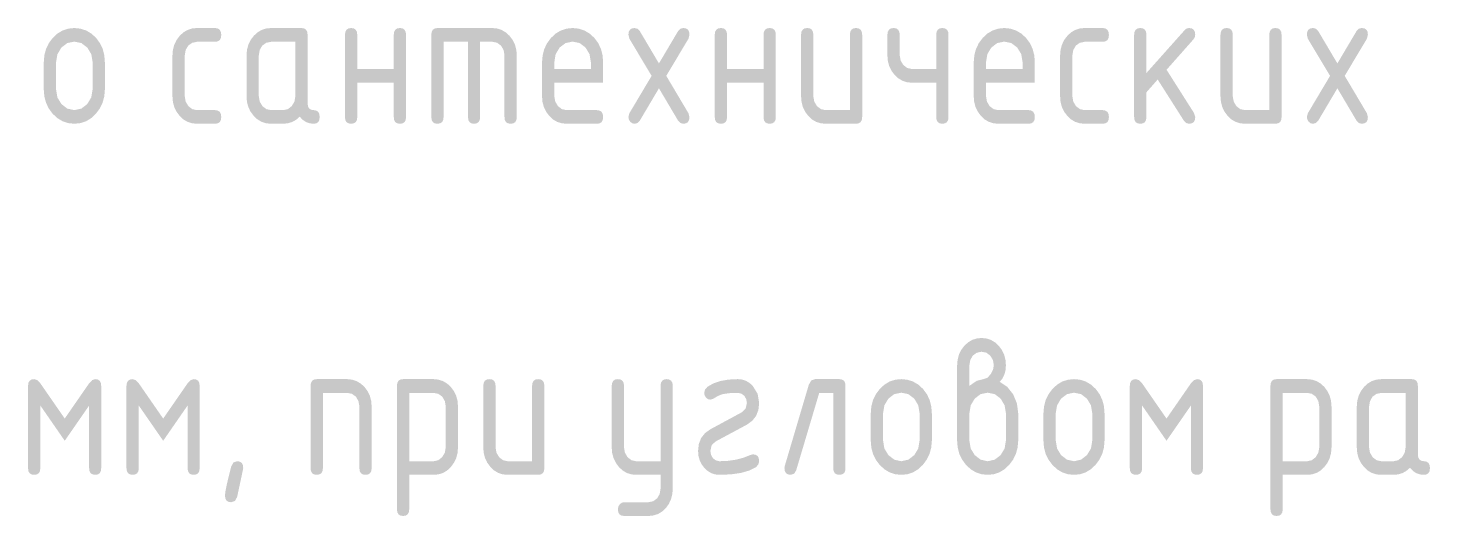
# Model space of a CAD drawing. Header units: millimetres. Extents: x -546 to 1681, y -650 to 1730.
# Drawn here: x 1078.76 to 1109.74, y 217.72 to 228.51 of the extents above; entities that cross this region are included whole.
import ezdxf

# ---------------------------------------------------------------- set-up
doc = ezdxf.new("R2010")
doc.units = ezdxf.units.MM

msp = doc.modelspace()

# ---------------------------------------------------------------- hatches: boundary and pattern name
h = msp.add_hatch(color=7)
h.paths.add_polyline_path([(1079.104, 227.151), (1079.104, 227.756), (1079.116, 227.909), (1079.153, 228.049), (1079.214, 228.177), (1079.301, 228.294), (1079.404, 228.391), (1079.519, 228.459), (1079.644, 228.5), (1079.779, 228.514), (1079.915, 228.5), (1080.04, 228.46), (1080.154, 228.392), (1080.258, 228.298), (1080.344, 228.181), (1080.406, 228.053), (1080.442, 227.911), (1080.454, 227.756), (1080.454, 227.151), (1080.441, 227.001), (1080.403, 226.862), (1080.341, 226.734), (1080.254, 226.617), (1080.152, 226.521), (1080.038, 226.452), (1079.913, 226.411), (1079.779, 226.397), (1079.644, 226.411), (1079.519, 226.452), (1079.404, 226.521), (1079.301, 226.617), (1079.214, 226.734), (1079.153, 226.862), (1079.116, 227.001)])
h.paths.add_polyline_path([(1080.183, 227.155), (1080.183, 227.76), (1080.154, 227.934), (1080.066, 228.082), (1079.935, 228.181), (1079.779, 228.214), (1079.623, 228.181), (1079.493, 228.082), (1079.405, 227.934), (1079.376, 227.76), (1079.376, 227.155), (1079.405, 226.978), (1079.493, 226.833), (1079.623, 226.732), (1079.779, 226.698), (1079.935, 226.732), (1080.066, 226.833), (1080.154, 226.98)])
h = msp.add_hatch(color=7)
h.dxf.hatch_style = 2
h.paths.add_polyline_path([(1082.22, 227.909), (1082.22, 227.003), (1082.24, 226.887), (1082.299, 226.787), (1082.386, 226.72), (1082.488, 226.698), (1082.891, 226.698), (1082.95, 226.688), (1082.993, 226.66), (1083.018, 226.612), (1083.027, 226.546), (1083.018, 226.479), (1082.993, 226.433), (1082.95, 226.406), (1082.891, 226.397), (1082.488, 226.397), (1082.379, 226.408), (1082.279, 226.44), (1082.188, 226.494), (1082.107, 226.571), (1082.038, 226.664), (1081.988, 226.766), (1081.958, 226.879), (1081.948, 227.003), (1081.948, 227.909), (1081.958, 228.031), (1081.988, 228.144), (1082.038, 228.247), (1082.107, 228.34), (1082.188, 228.416), (1082.279, 228.47), (1082.379, 228.503), (1082.488, 228.514), (1082.891, 228.514), (1082.95, 228.504), (1082.993, 228.476), (1083.018, 228.428), (1083.027, 228.362), (1083.018, 228.295), (1082.993, 228.247), (1082.95, 228.219), (1082.891, 228.209), (1082.488, 228.209), (1082.383, 228.187), (1082.296, 228.124), (1082.239, 228.026)])
h = msp.add_hatch(color=7)
h.paths.add_polyline_path([(1084.664, 228.209), (1084.125, 228.209), (1084.02, 228.187), (1083.932, 228.124), (1083.876, 228.026), (1083.857, 227.909), (1083.857, 227.003), (1083.877, 226.887), (1083.936, 226.787), (1084.023, 226.72), (1084.125, 226.698), (1084.396, 226.698), (1084.499, 226.72), (1084.584, 226.787), (1084.644, 226.885), (1084.664, 227.003)])
h.paths.add_polyline_path([(1085.202, 226.546), (1085.194, 226.479), (1085.169, 226.433), (1085.128, 226.406), (1085.071, 226.397), (1084.98, 226.407), (1084.898, 226.436), (1084.825, 226.485), (1084.761, 226.554), (1084.682, 226.485), (1084.594, 226.436), (1084.499, 226.407), (1084.396, 226.397), (1084.125, 226.397), (1084.016, 226.408), (1083.916, 226.44), (1083.825, 226.494), (1083.744, 226.571), (1083.674, 226.664), (1083.625, 226.766), (1083.595, 226.879), (1083.585, 227.003), (1083.585, 227.909), (1083.595, 228.031), (1083.625, 228.144), (1083.674, 228.247), (1083.744, 228.34), (1083.825, 228.416), (1083.916, 228.47), (1084.016, 228.503), (1084.125, 228.514), (1084.799, 228.514), (1084.859, 228.505), (1084.901, 228.476), (1084.927, 228.43), (1084.935, 228.366), (1084.935, 226.85), (1084.944, 226.784), (1084.969, 226.736), (1085.011, 226.707), (1085.071, 226.698), (1085.128, 226.688), (1085.169, 226.66), (1085.194, 226.612)])
h = msp.add_hatch(color=7)
h.dxf.hatch_style = 2
h.paths.add_polyline_path([(1086.033, 227.304), (1086.033, 226.546), (1086.025, 226.479), (1085.999, 226.433), (1085.957, 226.406), (1085.897, 226.397), (1085.838, 226.406), (1085.795, 226.433), (1085.77, 226.479), (1085.761, 226.546), (1085.761, 228.366), (1085.77, 228.43), (1085.795, 228.476), (1085.838, 228.505), (1085.897, 228.514), (1085.957, 228.505), (1085.999, 228.476), (1086.025, 228.43), (1086.033, 228.366), (1086.033, 227.608), (1086.84, 227.608), (1086.84, 228.366), (1086.848, 228.43), (1086.874, 228.476), (1086.916, 228.505), (1086.975, 228.514), (1087.035, 228.505), (1087.077, 228.476), (1087.103, 228.43), (1087.111, 228.366), (1087.111, 226.546), (1087.103, 226.479), (1087.077, 226.433), (1087.035, 226.406), (1086.975, 226.397), (1086.916, 226.406), (1086.874, 226.433), (1086.848, 226.479), (1086.84, 226.546), (1086.84, 227.304)])
h = msp.add_hatch(color=7)
h.dxf.hatch_style = 2
h.paths.add_polyline_path([(1087.806, 228.514), (1089.02, 228.514), (1089.128, 228.503), (1089.227, 228.47), (1089.317, 228.416), (1089.4, 228.34), (1089.469, 228.247), (1089.519, 228.144), (1089.549, 228.031), (1089.559, 227.909), (1089.559, 226.546), (1089.55, 226.479), (1089.525, 226.433), (1089.482, 226.406), (1089.423, 226.397), (1089.363, 226.406), (1089.321, 226.433), (1089.295, 226.479), (1089.287, 226.546), (1089.287, 227.909), (1089.268, 228.026), (1089.211, 228.124), (1089.124, 228.189), (1089.02, 228.209), (1088.748, 228.209), (1088.748, 226.546), (1088.74, 226.479), (1088.714, 226.433), (1088.672, 226.406), (1088.612, 226.397), (1088.555, 226.406), (1088.514, 226.433), (1088.489, 226.479), (1088.481, 226.546), (1088.481, 228.209), (1087.941, 228.209), (1087.941, 226.546), (1087.933, 226.479), (1087.908, 226.433), (1087.865, 226.406), (1087.806, 226.397), (1087.746, 226.406), (1087.704, 226.433), (1087.678, 226.479), (1087.67, 226.546), (1087.67, 228.366), (1087.678, 228.43), (1087.704, 228.476), (1087.746, 228.505)])
h = msp.add_hatch(color=7)
h.paths.add_polyline_path([(1090.793, 228.214), (1090.637, 228.181), (1090.506, 228.082), (1090.418, 227.936), (1090.389, 227.76), (1090.389, 227.608), (1091.196, 227.608), (1091.196, 227.76), (1091.167, 227.936), (1091.079, 228.082), (1090.949, 228.181)])
h.paths.add_polyline_path([(1090.389, 227.304), (1090.389, 227.003), (1090.409, 226.887), (1090.469, 226.787), (1090.556, 226.72), (1090.657, 226.698), (1091.331, 226.698), (1091.391, 226.688), (1091.433, 226.66), (1091.459, 226.612), (1091.467, 226.546), (1091.459, 226.479), (1091.433, 226.433), (1091.391, 226.406), (1091.331, 226.397), (1090.657, 226.397), (1090.548, 226.408), (1090.448, 226.44), (1090.357, 226.494), (1090.276, 226.571), (1090.207, 226.664), (1090.157, 226.766), (1090.127, 226.879), (1090.117, 227.003), (1090.117, 227.756), (1090.13, 227.909), (1090.166, 228.049), (1090.228, 228.177), (1090.314, 228.294), (1090.418, 228.391), (1090.532, 228.459), (1090.657, 228.5), (1090.793, 228.514), (1090.928, 228.5), (1091.053, 228.46), (1091.167, 228.392), (1091.271, 228.298), (1091.358, 228.181), (1091.419, 228.053), (1091.455, 227.913), (1091.467, 227.76), (1091.467, 227.304)])
h = msp.add_hatch(color=7)
h.dxf.hatch_style = 2
h.paths.add_polyline_path([(1092.863, 227.456), (1093.353, 226.63), (1093.376, 226.546), (1093.367, 226.479), (1093.342, 226.433), (1093.299, 226.406), (1093.24, 226.397), (1093.175, 226.413), (1093.127, 226.461), (1092.701, 227.181), (1092.275, 226.461), (1092.227, 226.413), (1092.162, 226.397), (1092.111, 226.407), (1092.068, 226.44), (1092.037, 226.49), (1092.026, 226.546), (1092.048, 226.63), (1092.539, 227.456), (1092.048, 228.277), (1092.026, 228.366), (1092.034, 228.43), (1092.06, 228.476), (1092.102, 228.505), (1092.162, 228.514), (1092.227, 228.498), (1092.275, 228.451), (1092.701, 227.731), (1093.127, 228.451), (1093.175, 228.498), (1093.24, 228.514), (1093.299, 228.505), (1093.342, 228.478), (1093.367, 228.432), (1093.376, 228.366), (1093.353, 228.277)])
h = msp.add_hatch(color=7)
h.dxf.hatch_style = 2
h.paths.add_polyline_path([(1094.206, 227.304), (1094.206, 226.546), (1094.198, 226.479), (1094.172, 226.433), (1094.13, 226.406), (1094.07, 226.397), (1094.011, 226.406), (1093.968, 226.433), (1093.943, 226.479), (1093.934, 226.546), (1093.934, 228.366), (1093.943, 228.43), (1093.968, 228.476), (1094.011, 228.505), (1094.07, 228.514), (1094.13, 228.505), (1094.172, 228.476), (1094.198, 228.43), (1094.206, 228.366), (1094.206, 227.608), (1095.013, 227.608), (1095.013, 228.366), (1095.021, 228.43), (1095.047, 228.476), (1095.089, 228.505), (1095.148, 228.514), (1095.208, 228.505), (1095.25, 228.476), (1095.276, 228.43), (1095.284, 228.366), (1095.284, 226.546), (1095.276, 226.479), (1095.25, 226.433), (1095.208, 226.406), (1095.148, 226.397), (1095.089, 226.406), (1095.047, 226.433), (1095.021, 226.479), (1095.013, 226.546), (1095.013, 227.304)])
h = msp.add_hatch(color=7)
h.dxf.hatch_style = 2
h.paths.add_polyline_path([(1097.193, 228.366), (1097.193, 226.546), (1097.184, 226.479), (1097.159, 226.433), (1097.116, 226.406), (1097.056, 226.397), (1096.382, 226.397), (1096.273, 226.408), (1096.173, 226.44), (1096.082, 226.494), (1096.001, 226.571), (1095.932, 226.664), (1095.882, 226.766), (1095.853, 226.879), (1095.843, 227.003), (1095.843, 228.366), (1095.851, 228.43), (1095.877, 228.476), (1095.919, 228.505), (1095.979, 228.514), (1096.038, 228.505), (1096.081, 228.476), (1096.106, 228.43), (1096.114, 228.366), (1096.114, 227.003), (1096.134, 226.887), (1096.194, 226.787), (1096.281, 226.72), (1096.382, 226.698), (1096.921, 226.698), (1096.921, 228.366), (1096.93, 228.43), (1096.955, 228.476), (1096.997, 228.505), (1097.056, 228.514), (1097.116, 228.505), (1097.159, 228.476), (1097.184, 228.43)])
h = msp.add_hatch(color=7)
h.dxf.hatch_style = 2
h.paths.add_polyline_path([(1099.101, 228.366), (1099.101, 226.546), (1099.093, 226.479), (1099.067, 226.433), (1099.024, 226.406), (1098.965, 226.397), (1098.906, 226.406), (1098.864, 226.433), (1098.838, 226.479), (1098.83, 226.546), (1098.83, 227.304), (1098.291, 227.304), (1098.184, 227.315), (1098.085, 227.347), (1097.993, 227.401), (1097.91, 227.477), (1097.84, 227.57), (1097.791, 227.671), (1097.761, 227.781), (1097.751, 227.9), (1097.751, 228.366), (1097.76, 228.43), (1097.785, 228.476), (1097.828, 228.505), (1097.887, 228.514), (1097.947, 228.505), (1097.989, 228.476), (1098.014, 228.43), (1098.023, 228.366), (1098.023, 227.913), (1098.043, 227.795), (1098.102, 227.697), (1098.189, 227.63), (1098.291, 227.608), (1098.83, 227.608), (1098.83, 228.366), (1098.838, 228.43), (1098.864, 228.476), (1098.906, 228.505), (1098.965, 228.514), (1099.024, 228.505), (1099.067, 228.476), (1099.093, 228.43)])
h = msp.add_hatch(color=7)
h.paths.add_polyline_path([(1100.335, 228.214), (1100.179, 228.181), (1100.048, 228.082), (1099.96, 227.936), (1099.931, 227.76), (1099.931, 227.608), (1100.738, 227.608), (1100.738, 227.76), (1100.709, 227.936), (1100.621, 228.082), (1100.491, 228.181)])
h.paths.add_polyline_path([(1099.931, 227.304), (1099.931, 227.003), (1099.951, 226.887), (1100.011, 226.787), (1100.098, 226.72), (1100.199, 226.698), (1100.873, 226.698), (1100.933, 226.688), (1100.975, 226.66), (1101.001, 226.612), (1101.009, 226.546), (1101.001, 226.479), (1100.975, 226.433), (1100.933, 226.406), (1100.873, 226.397), (1100.199, 226.397), (1100.09, 226.408), (1099.99, 226.44), (1099.899, 226.494), (1099.818, 226.571), (1099.749, 226.664), (1099.699, 226.766), (1099.669, 226.879), (1099.659, 227.003), (1099.659, 227.756), (1099.672, 227.909), (1099.708, 228.049), (1099.77, 228.177), (1099.856, 228.294), (1099.96, 228.391), (1100.074, 228.459), (1100.199, 228.5), (1100.335, 228.514), (1100.47, 228.5), (1100.595, 228.46), (1100.709, 228.392), (1100.813, 228.298), (1100.9, 228.181), (1100.961, 228.053), (1100.997, 227.913), (1101.009, 227.76), (1101.009, 227.304)])
h = msp.add_hatch(color=7)
h.dxf.hatch_style = 2
h.paths.add_polyline_path([(1101.84, 227.909), (1101.84, 227.003), (1101.859, 226.887), (1101.919, 226.787), (1102.006, 226.72), (1102.108, 226.698), (1102.51, 226.698), (1102.57, 226.688), (1102.613, 226.66), (1102.638, 226.612), (1102.647, 226.546), (1102.638, 226.479), (1102.613, 226.433), (1102.57, 226.406), (1102.51, 226.397), (1102.108, 226.397), (1101.999, 226.408), (1101.898, 226.44), (1101.808, 226.494), (1101.727, 226.571), (1101.657, 226.664), (1101.608, 226.766), (1101.578, 226.879), (1101.568, 227.003), (1101.568, 227.909), (1101.578, 228.031), (1101.608, 228.144), (1101.657, 228.247), (1101.727, 228.34), (1101.808, 228.416), (1101.898, 228.47), (1101.999, 228.503), (1102.108, 228.514), (1102.51, 228.514), (1102.57, 228.504), (1102.613, 228.476), (1102.638, 228.428), (1102.647, 228.362), (1102.638, 228.295), (1102.613, 228.247), (1102.57, 228.219), (1102.51, 228.209), (1102.108, 228.209), (1102.003, 228.187), (1101.915, 228.124), (1101.859, 228.026)])
h = msp.add_hatch(color=7)
h.dxf.hatch_style = 2
h.paths.add_polyline_path([(1103.476, 227.519), (1104.325, 228.472), (1104.366, 228.504), (1104.419, 228.514), (1104.478, 228.505), (1104.521, 228.476), (1104.546, 228.43), (1104.555, 228.366), (1104.544, 228.308), (1104.513, 228.26), (1103.921, 227.591), (1104.528, 226.634), (1104.555, 226.546), (1104.546, 226.479), (1104.521, 226.433), (1104.478, 226.406), (1104.419, 226.397), (1104.354, 226.413), (1104.306, 226.461), (1103.725, 227.375), (1103.476, 227.092), (1103.476, 226.546), (1103.468, 226.479), (1103.443, 226.433), (1103.4, 226.406), (1103.341, 226.397), (1103.281, 226.406), (1103.239, 226.433), (1103.213, 226.479), (1103.205, 226.546), (1103.205, 228.366), (1103.213, 228.43), (1103.239, 228.476), (1103.281, 228.505), (1103.341, 228.514), (1103.4, 228.505), (1103.443, 228.476), (1103.468, 228.43), (1103.476, 228.366)])
h = msp.add_hatch(color=7)
h.dxf.hatch_style = 2
h.paths.add_polyline_path([(1106.463, 228.366), (1106.463, 226.546), (1106.455, 226.479), (1106.429, 226.433), (1106.387, 226.406), (1106.327, 226.397), (1105.653, 226.397), (1105.544, 226.408), (1105.444, 226.44), (1105.353, 226.494), (1105.272, 226.571), (1105.202, 226.664), (1105.153, 226.766), (1105.123, 226.879), (1105.113, 227.003), (1105.113, 228.366), (1105.122, 228.43), (1105.147, 228.476), (1105.19, 228.505), (1105.249, 228.514), (1105.309, 228.505), (1105.351, 228.476), (1105.376, 228.43), (1105.385, 228.366), (1105.385, 227.003), (1105.405, 226.887), (1105.464, 226.787), (1105.551, 226.72), (1105.653, 226.698), (1106.192, 226.698), (1106.192, 228.366), (1106.2, 228.43), (1106.226, 228.476), (1106.268, 228.505), (1106.327, 228.514), (1106.387, 228.505), (1106.429, 228.476), (1106.455, 228.43)])
h = msp.add_hatch(color=7)
h.dxf.hatch_style = 2
h.paths.add_polyline_path([(1107.859, 227.456), (1108.349, 226.63), (1108.371, 226.546), (1108.363, 226.479), (1108.338, 226.433), (1108.295, 226.406), (1108.235, 226.397), (1108.171, 226.413), (1108.123, 226.461), (1107.697, 227.181), (1107.271, 226.461), (1107.223, 226.413), (1107.158, 226.397), (1107.106, 226.407), (1107.063, 226.44), (1107.033, 226.49), (1107.022, 226.546), (1107.044, 226.63), (1107.535, 227.456), (1107.044, 228.277), (1107.022, 228.366), (1107.03, 228.43), (1107.056, 228.476), (1107.098, 228.505), (1107.158, 228.514), (1107.223, 228.498), (1107.271, 228.451), (1107.697, 227.731), (1108.123, 228.451), (1108.171, 228.498), (1108.235, 228.514), (1108.295, 228.505), (1108.338, 228.478), (1108.363, 228.432), (1108.371, 228.366), (1108.349, 228.277)])
h = msp.add_hatch(color=7)
h.paths.add_polyline_path([(1099.563, 220.601), (1099.727, 220.712), (1099.877, 220.749), (1099.958, 220.777), (1100.031, 220.855), (1100.085, 220.955), (1100.103, 221.054), (1100.083, 221.172), (1100.023, 221.27), (1099.936, 221.335), (1099.831, 221.355), (1099.726, 221.333), (1099.639, 221.27), (1099.583, 221.172), (1099.563, 221.054)])
h.paths.add_polyline_path([(1100.234, 220.69), (1100.402, 220.576), (1100.532, 220.411), (1100.614, 220.211), (1100.642, 219.996), (1100.642, 219.386), (1100.629, 219.236), (1100.591, 219.096), (1100.529, 218.968), (1100.442, 218.853), (1100.34, 218.756), (1100.226, 218.687), (1100.101, 218.646), (1099.967, 218.633), (1099.831, 218.646), (1099.706, 218.687), (1099.592, 218.756), (1099.488, 218.853), (1099.402, 218.969), (1099.34, 219.097), (1099.304, 219.236), (1099.292, 219.386), (1099.292, 221.054), (1099.302, 221.176), (1099.331, 221.289), (1099.381, 221.392), (1099.45, 221.486), (1099.533, 221.561), (1099.624, 221.616), (1099.723, 221.648), (1099.831, 221.659), (1099.94, 221.648), (1100.04, 221.615), (1100.132, 221.56), (1100.216, 221.482), (1100.283, 221.391), (1100.331, 221.289), (1100.361, 221.176), (1100.37, 221.054), (1100.362, 220.945), (1100.336, 220.848), (1100.294, 220.763)])
h.paths.add_polyline_path([(1100.37, 219.391), (1100.37, 219.996), (1100.342, 220.169), (1100.254, 220.318), (1100.123, 220.417), (1099.967, 220.449), (1099.811, 220.417), (1099.68, 220.318), (1099.592, 220.169), (1099.563, 219.996), (1099.563, 219.391), (1099.592, 219.214), (1099.68, 219.069), (1099.811, 218.968), (1099.967, 218.933), (1100.123, 218.968), (1100.254, 219.069), (1100.342, 219.215)])
h = msp.add_hatch(color=7)
h.dxf.hatch_style = 2
h.paths.add_polyline_path([(1079.567, 219.386), (1079.028, 220.165), (1079.028, 218.781), (1079.019, 218.715), (1078.994, 218.669), (1078.951, 218.642), (1078.892, 218.633), (1078.832, 218.642), (1078.79, 218.669), (1078.764, 218.715), (1078.756, 218.781), (1078.756, 220.601), (1078.764, 220.665), (1078.79, 220.712), (1078.832, 220.74), (1078.892, 220.749), (1078.96, 220.727), (1079.028, 220.656), (1079.567, 219.877), (1080.106, 220.656), (1080.174, 220.727), (1080.241, 220.749), (1080.299, 220.74), (1080.34, 220.712), (1080.365, 220.665), (1080.373, 220.601), (1080.373, 218.781), (1080.365, 218.715), (1080.34, 218.669), (1080.299, 218.642), (1080.241, 218.633), (1080.182, 218.642), (1080.14, 218.669), (1080.114, 218.715), (1080.106, 218.781), (1080.106, 220.165)])
h = msp.add_hatch(color=7)
h.dxf.hatch_style = 2
h.paths.add_polyline_path([(1081.743, 219.386), (1081.204, 220.165), (1081.204, 218.781), (1081.195, 218.715), (1081.17, 218.669), (1081.128, 218.642), (1081.068, 218.633), (1081.009, 218.642), (1080.966, 218.669), (1080.941, 218.715), (1080.932, 218.781), (1080.932, 220.601), (1080.941, 220.665), (1080.966, 220.712), (1081.009, 220.74), (1081.068, 220.749), (1081.136, 220.727), (1081.204, 220.656), (1081.743, 219.877), (1082.282, 220.656), (1082.35, 220.727), (1082.418, 220.749), (1082.475, 220.74), (1082.516, 220.712), (1082.541, 220.665), (1082.549, 220.601), (1082.549, 218.781), (1082.541, 218.715), (1082.516, 218.669), (1082.475, 218.642), (1082.418, 218.633), (1082.358, 218.642), (1082.316, 218.669), (1082.291, 218.715), (1082.282, 218.781), (1082.282, 220.165)])
h = msp.add_hatch(color=7)
h.dxf.hatch_style = 2
h.paths.add_polyline_path([(1085.001, 218.781), (1085.001, 220.601), (1085.009, 220.665), (1085.035, 220.712), (1085.077, 220.74), (1085.137, 220.749), (1085.812, 220.749), (1085.918, 220.738), (1086.018, 220.705), (1086.109, 220.651), (1086.193, 220.576), (1086.262, 220.482), (1086.311, 220.379), (1086.341, 220.266), (1086.351, 220.144), (1086.351, 218.781), (1086.342, 218.715), (1086.317, 218.669), (1086.274, 218.642), (1086.215, 218.633), (1086.156, 218.642), (1086.113, 218.669), (1086.088, 218.715), (1086.08, 218.781), (1086.08, 220.144), (1086.06, 220.261), (1086.004, 220.36), (1085.916, 220.424), (1085.812, 220.445), (1085.273, 220.445), (1085.273, 218.781), (1085.264, 218.715), (1085.239, 218.669), (1085.196, 218.642), (1085.137, 218.633), (1085.077, 218.642), (1085.035, 218.669), (1085.009, 218.715)])
h = msp.add_hatch(color=7)
h.paths.add_polyline_path([(1086.91, 220.601), (1086.918, 220.665), (1086.943, 220.712), (1086.986, 220.74), (1087.046, 220.749), (1087.72, 220.749), (1087.829, 220.738), (1087.929, 220.705), (1088.02, 220.651), (1088.101, 220.576), (1088.17, 220.482), (1088.22, 220.379), (1088.25, 220.266), (1088.259, 220.144), (1088.259, 219.238), (1088.25, 219.116), (1088.22, 219.003), (1088.17, 218.9), (1088.101, 218.806), (1088.02, 218.729), (1087.929, 218.675), (1087.829, 218.643), (1087.72, 218.633), (1087.181, 218.633), (1087.181, 217.871), (1087.173, 217.807), (1087.147, 217.76), (1087.105, 217.732), (1087.046, 217.723), (1086.986, 217.732), (1086.943, 217.76), (1086.918, 217.807), (1086.91, 217.871)])
h.paths.add_polyline_path([(1087.181, 220.445), (1087.181, 218.933), (1087.72, 218.933), (1087.823, 218.955), (1087.908, 219.022), (1087.968, 219.121), (1087.988, 219.238), (1087.988, 220.144), (1087.969, 220.261), (1087.913, 220.36), (1087.825, 220.424), (1087.72, 220.445)])
h = msp.add_hatch(color=7)
h.dxf.hatch_style = 2
h.paths.add_polyline_path([(1090.168, 220.601), (1090.168, 218.781), (1090.16, 218.715), (1090.134, 218.669), (1090.092, 218.642), (1090.032, 218.633), (1089.358, 218.633), (1089.249, 218.643), (1089.149, 218.675), (1089.058, 218.729), (1088.977, 218.806), (1088.907, 218.899), (1088.858, 219.001), (1088.828, 219.114), (1088.818, 219.238), (1088.818, 220.601), (1088.827, 220.665), (1088.852, 220.712), (1088.895, 220.74), (1088.954, 220.749), (1089.014, 220.74), (1089.056, 220.712), (1089.081, 220.665), (1089.09, 220.601), (1089.09, 219.238), (1089.11, 219.122), (1089.169, 219.022), (1089.256, 218.955), (1089.358, 218.933), (1089.897, 218.933), (1089.897, 220.601), (1089.905, 220.665), (1089.931, 220.712), (1089.973, 220.74), (1090.032, 220.749), (1090.092, 220.74), (1090.134, 220.712), (1090.16, 220.665)])
h = msp.add_hatch(color=7)
h.dxf.hatch_style = 2
h.paths.add_polyline_path([(1092.736, 218.323), (1092.736, 218.633), (1092.197, 218.633), (1092.088, 218.643), (1091.988, 218.675), (1091.897, 218.729), (1091.816, 218.806), (1091.747, 218.9), (1091.697, 219.003), (1091.667, 219.116), (1091.657, 219.238), (1091.657, 220.601), (1091.666, 220.665), (1091.691, 220.712), (1091.734, 220.74), (1091.794, 220.749), (1091.853, 220.74), (1091.895, 220.712), (1091.921, 220.665), (1091.929, 220.601), (1091.929, 219.238), (1091.949, 219.122), (1092.008, 219.022), (1092.096, 218.955), (1092.197, 218.933), (1092.736, 218.933), (1092.736, 220.601), (1092.745, 220.665), (1092.77, 220.712), (1092.812, 220.74), (1092.871, 220.749), (1092.931, 220.74), (1092.973, 220.712), (1092.999, 220.665), (1093.007, 220.601), (1093.007, 218.328), (1092.997, 218.206), (1092.968, 218.093), (1092.92, 217.99), (1092.853, 217.896), (1092.771, 217.821), (1092.68, 217.766), (1092.581, 217.734), (1092.472, 217.723), (1091.929, 217.723), (1091.87, 217.732), (1091.827, 217.761), (1091.802, 217.808), (1091.794, 217.875), (1091.803, 217.929), (1091.835, 217.981), (1091.878, 218.015), (1091.929, 218.027), (1092.468, 218.027), (1092.573, 218.048), (1092.661, 218.112), (1092.717, 218.207)])
h = msp.add_hatch(color=7)
h.dxf.hatch_style = 2
h.paths.add_polyline_path([(1094.78, 219.086), (1094.839, 219.076), (1094.882, 219.048), (1094.907, 219), (1094.916, 218.933), (1094.897, 218.858), (1094.84, 218.798), (1094.693, 218.726), (1094.51, 218.674), (1094.291, 218.643), (1094.037, 218.633), (1093.944, 218.642), (1093.857, 218.671), (1093.778, 218.718), (1093.705, 218.785), (1093.644, 218.866), (1093.6, 218.956), (1093.574, 219.055), (1093.566, 219.162), (1093.583, 219.316), (1093.634, 219.447), (1093.719, 219.555), (1093.838, 219.64), (1094.535, 220.017), (1094.617, 220.098), (1094.645, 220.22), (1094.63, 220.307), (1094.588, 220.381), (1094.521, 220.429), (1094.445, 220.445), (1094.243, 220.438), (1094.102, 220.415), (1094.005, 220.377), (1093.898, 220.313), (1093.838, 220.296), (1093.786, 220.306), (1093.743, 220.339), (1093.711, 220.39), (1093.702, 220.445), (1093.72, 220.52), (1093.774, 220.58), (1093.904, 220.655), (1094.06, 220.708), (1094.239, 220.739), (1094.445, 220.749), (1094.538, 220.74), (1094.625, 220.711), (1094.705, 220.664), (1094.776, 220.597), (1094.882, 220.425), (1094.916, 220.22), (1094.899, 220.066), (1094.848, 219.935), (1094.763, 219.827), (1094.645, 219.742), (1093.951, 219.369), (1093.866, 219.286), (1093.838, 219.162), (1093.852, 219.075), (1093.894, 219.001), (1093.96, 218.951), (1094.037, 218.933), (1094.229, 218.942), (1094.408, 218.968), (1094.574, 219.012), (1094.727, 219.073)])
h = msp.add_hatch(color=7)
h.dxf.hatch_style = 2
h.paths.add_polyline_path([(1096.15, 220.749), (1096.688, 220.749), (1096.748, 220.74), (1096.791, 220.712), (1096.816, 220.665), (1096.824, 220.601), (1096.824, 218.781), (1096.816, 218.715), (1096.791, 218.669), (1096.748, 218.642), (1096.688, 218.633), (1096.629, 218.642), (1096.587, 218.669), (1096.562, 218.715), (1096.553, 218.781), (1096.553, 220.445), (1096.244, 220.445), (1095.735, 218.734), (1095.69, 218.658), (1095.611, 218.633), (1095.551, 218.642), (1095.509, 218.671), (1095.483, 218.718), (1095.475, 218.785), (1095.483, 218.832), (1096.014, 220.626), (1096.068, 220.72)])
h = msp.add_hatch(color=7)
h.paths.add_polyline_path([(1097.383, 219.386), (1097.383, 219.991), (1097.395, 220.144), (1097.432, 220.284), (1097.493, 220.413), (1097.58, 220.529), (1097.684, 220.626), (1097.798, 220.695), (1097.923, 220.736), (1098.058, 220.749), (1098.194, 220.736), (1098.319, 220.695), (1098.433, 220.628), (1098.537, 220.533), (1098.623, 220.417), (1098.685, 220.288), (1098.721, 220.146), (1098.733, 219.991), (1098.733, 219.386), (1098.72, 219.236), (1098.682, 219.097), (1098.62, 218.969), (1098.534, 218.853), (1098.431, 218.756), (1098.317, 218.687), (1098.192, 218.646), (1098.058, 218.633), (1097.923, 218.646), (1097.798, 218.687), (1097.684, 218.756), (1097.58, 218.853), (1097.493, 218.969), (1097.432, 219.097), (1097.395, 219.236)])
h.paths.add_polyline_path([(1098.462, 219.391), (1098.462, 219.996), (1098.433, 220.169), (1098.345, 220.318), (1098.214, 220.417), (1098.058, 220.449), (1097.902, 220.417), (1097.772, 220.318), (1097.684, 220.169), (1097.655, 219.996), (1097.655, 219.391), (1097.684, 219.214), (1097.772, 219.069), (1097.902, 218.968), (1098.058, 218.933), (1098.214, 218.968), (1098.345, 219.069), (1098.433, 219.215)])
h = msp.add_hatch(color=7)
h.paths.add_polyline_path([(1101.2, 219.386), (1101.2, 219.991), (1101.212, 220.144), (1101.249, 220.284), (1101.311, 220.413), (1101.397, 220.529), (1101.501, 220.626), (1101.615, 220.695), (1101.74, 220.736), (1101.876, 220.749), (1102.011, 220.736), (1102.136, 220.695), (1102.25, 220.628), (1102.354, 220.533), (1102.44, 220.417), (1102.502, 220.288), (1102.538, 220.146), (1102.55, 219.991), (1102.55, 219.386), (1102.537, 219.236), (1102.5, 219.097), (1102.437, 218.969), (1102.351, 218.853), (1102.248, 218.756), (1102.134, 218.687), (1102.01, 218.646), (1101.876, 218.633), (1101.74, 218.646), (1101.615, 218.687), (1101.501, 218.756), (1101.397, 218.853), (1101.311, 218.969), (1101.249, 219.097), (1101.212, 219.236)])
h.paths.add_polyline_path([(1102.279, 219.391), (1102.279, 219.996), (1102.25, 220.169), (1102.162, 220.318), (1102.031, 220.417), (1101.876, 220.449), (1101.72, 220.417), (1101.589, 220.318), (1101.501, 220.169), (1101.472, 219.996), (1101.472, 219.391), (1101.501, 219.214), (1101.589, 219.069), (1101.72, 218.968), (1101.876, 218.933), (1102.031, 218.968), (1102.162, 219.069), (1102.25, 219.215)])
h = msp.add_hatch(color=7)
h.dxf.hatch_style = 2
h.paths.add_polyline_path([(1103.92, 219.386), (1103.381, 220.165), (1103.381, 218.781), (1103.372, 218.715), (1103.347, 218.669), (1103.304, 218.642), (1103.245, 218.633), (1103.185, 218.642), (1103.143, 218.669), (1103.117, 218.715), (1103.109, 218.781), (1103.109, 220.601), (1103.117, 220.665), (1103.143, 220.712), (1103.185, 220.74), (1103.245, 220.749), (1103.313, 220.727), (1103.381, 220.656), (1103.92, 219.877), (1104.459, 220.656), (1104.527, 220.727), (1104.594, 220.749), (1104.652, 220.74), (1104.693, 220.712), (1104.718, 220.665), (1104.726, 220.601), (1104.726, 218.781), (1104.718, 218.715), (1104.693, 218.669), (1104.652, 218.642), (1104.594, 218.633), (1104.535, 218.642), (1104.493, 218.669), (1104.467, 218.715), (1104.459, 218.781), (1104.459, 220.165)])
h = msp.add_hatch(color=7)
h.paths.add_polyline_path([(1106.217, 220.601), (1106.226, 220.665), (1106.251, 220.712), (1106.294, 220.74), (1106.353, 220.749), (1107.028, 220.749), (1107.137, 220.738), (1107.237, 220.705), (1107.328, 220.651), (1107.409, 220.576), (1107.478, 220.482), (1107.528, 220.379), (1107.557, 220.266), (1107.567, 220.144), (1107.567, 219.238), (1107.557, 219.116), (1107.528, 219.003), (1107.478, 218.9), (1107.409, 218.806), (1107.328, 218.729), (1107.237, 218.675), (1107.137, 218.643), (1107.028, 218.633), (1106.489, 218.633), (1106.489, 217.871), (1106.481, 217.807), (1106.455, 217.76), (1106.413, 217.732), (1106.353, 217.723), (1106.294, 217.732), (1106.251, 217.76), (1106.226, 217.807), (1106.217, 217.871)])
h.paths.add_polyline_path([(1106.489, 220.445), (1106.489, 218.933), (1107.028, 218.933), (1107.131, 218.955), (1107.216, 219.022), (1107.276, 219.121), (1107.296, 219.238), (1107.296, 220.144), (1107.277, 220.261), (1107.221, 220.36), (1107.133, 220.424), (1107.028, 220.445)])
h = msp.add_hatch(color=7)
h.paths.add_polyline_path([(1109.205, 220.445), (1108.666, 220.445), (1108.561, 220.423), (1108.473, 220.36), (1108.417, 220.261), (1108.398, 220.144), (1108.398, 219.238), (1108.417, 219.122), (1108.477, 219.022), (1108.564, 218.955), (1108.666, 218.933), (1108.937, 218.933), (1109.039, 218.955), (1109.125, 219.022), (1109.185, 219.121), (1109.205, 219.238)])
h.paths.add_polyline_path([(1109.743, 218.781), (1109.735, 218.715), (1109.71, 218.669), (1109.669, 218.642), (1109.611, 218.633), (1109.52, 218.642), (1109.439, 218.671), (1109.366, 218.72), (1109.302, 218.789), (1109.222, 218.72), (1109.135, 218.671), (1109.04, 218.642), (1108.937, 218.633), (1108.666, 218.633), (1108.557, 218.643), (1108.456, 218.675), (1108.366, 218.729), (1108.285, 218.806), (1108.215, 218.899), (1108.166, 219.001), (1108.136, 219.114), (1108.126, 219.238), (1108.126, 220.144), (1108.136, 220.266), (1108.166, 220.379), (1108.215, 220.482), (1108.285, 220.576), (1108.366, 220.651), (1108.456, 220.705), (1108.557, 220.738), (1108.666, 220.749), (1109.34, 220.749), (1109.399, 220.74), (1109.442, 220.712), (1109.467, 220.665), (1109.476, 220.601), (1109.476, 219.086), (1109.484, 219.019), (1109.51, 218.971), (1109.552, 218.943), (1109.611, 218.933), (1109.669, 218.924), (1109.71, 218.895), (1109.735, 218.848)])
h = msp.add_hatch(color=7)
h.dxf.hatch_style = 2
h.paths.add_polyline_path([(1083.38, 218.933), (1083.437, 218.924), (1083.479, 218.897), (1083.504, 218.851), (1083.512, 218.785), (1083.504, 218.737), (1083.478, 218.614), (1083.436, 218.415), (1083.377, 218.142), (1083.33, 218.056), (1083.245, 218.027), (1083.185, 218.036), (1083.143, 218.063), (1083.117, 218.11), (1083.109, 218.176), (1083.117, 218.256), (1083.143, 218.389), (1083.186, 218.577), (1083.248, 218.819), (1083.296, 218.905)])

doc.saveas('drawing.dxf')
